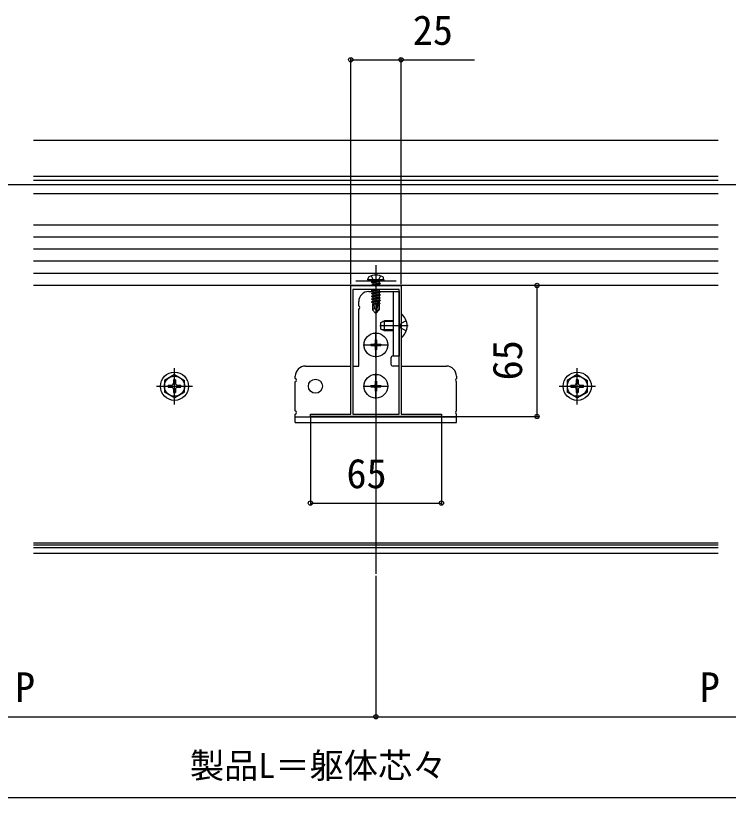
# Model space of a CAD drawing. Units: millimetres, scale not verified. Extents: x -875 to 875, y -1305 to 1298.
# Drawn here: x -81.9 to 272, y 205.6 to 593.5 of the extents above; entities that cross this region are included whole.
import ezdxf
from ezdxf.enums import TextEntityAlignment as Align

# ---------------------------------------------------------------- set-up
doc = ezdxf.new("R2010")
doc.units = ezdxf.units.MM
doc.header["$LTSCALE"] = 8
for name, color, linetype in [('0-3_YKK_11', 7, 'Continuous'), ('0-4_YKK_12', 2, 'Continuous'), ('0-5_YKK_13', 4, 'Continuous'), ('0-6_YKK_D', 6, 'Continuous')]:
    doc.layers.add(name, color=color, linetype=linetype)
doc.styles.add('ＭＳ ゴシック', font='')
doc.styles.get('ＭＳ ゴシック').set_extended_font_data('MS Gothic')

msp = doc.modelspace()

# ---------------------------------------------------------------- linework, layer by layer
at = {"layer": '0-3_YKK_11'}
for points in [[(129.5, 394.599), (64.5, 394.599), (64.5, 395.799), (71.542, 395.799), (71.725, 395.679), (72.275, 395.679), (72.458, 395.799), (84.5, 395.799), (84.5, 459.599), (96.542, 459.599), (96.725, 459.479), (97.275, 459.479), (97.458, 459.599), (109.5, 459.599), (109.5, 395.799), (121.542, 395.799), (121.725, 395.679), (122.275, 395.679), (122.458, 395.799), (129.5, 395.799)], [(85.5, 457.599), (85.5, 395.799), (108.5, 395.799), (108.5, 457.599)]]:
    msp.add_lwpolyline(points, close=True, dxfattribs=at)
at = {"layer": '0-4_YKK_12'}
for p, q in [((267, 531.6), (-73, 531.6)), ((267, 513.6), (-73, 513.6)), ((812.5, 509.6), (-844.939, 509.6)), ((267, 511.648), (-73, 511.648)), ((267, 505.1), (-73, 505.1)), ((97, 469.599), (97, 316.6)), ((267, 331.8), (-73, 331.8)), ((267, 330.8), (-73, 330.8)), ((267, 329.4), (-73, 329.4)), ((267, 326.6), (-73, 326.6))]:
    msp.add_line(p, q, dxfattribs=at)
at = {"layer": '0-5_YKK_13'}
for p, q in [((267, 505.1), (-73, 505.1)), ((267, 489.6), (-73, 489.6)), ((267, 489.6), (-73, 489.6)), ((267, 483.6), (-73, 483.6)), ((267, 477.6), (-73, 477.6)), ((267, 471.6), (-73, 471.6)), ((267, 465.6), (-73, 465.6)), ((97, 465.8), (97, 444.9)), ((87, 461.9), (107, 461.9)), ((93, 462.4), (93.141, 463.202)), ((101, 462.4), (93, 462.4)), ((93, 462.4), (93.088, 461.9)), ((100.912, 461.9), (93.088, 461.9)), ((94.9, 461.25), (98.5, 461.85)), ((98.5, 461.75), (94.9, 461.15)), ((98.5, 461.85), (95.45, 461.568)), ((95.45, 460.832), (98.5, 461.75)), ((95.45, 461.7), (95.45, 461.568)), ((98.5, 461.85), (98.5, 461.75)), ((98.55, 461.7), (98.55, 460.868)), ((101, 462.4), (100.859, 463.202)), ((101, 462.4), (100.912, 461.9)), ((267, 459.6), (-73, 459.6)), ((94.9, 461.25), (95.45, 461.568)), ((94.9, 461.25), (94.9, 461.15)), ((94.9, 461.25), (94.9, 461.15)), ((94.9, 461.15), (95.45, 460.832)), ((94.9, 459.85), (99.1, 460.55)), ((99.1, 460.45), (94.9, 459.75)), ((94.9, 459.85), (95.45, 460.168)), ((94.9, 459.85), (94.9, 459.75)), ((94.9, 459.75), (95.16, 459.6)), ((98.55, 460.868), (95.45, 460.168)), ((95.45, 460.832), (95.45, 460.168)), ((98.55, 460.132), (96.192, 459.6)), ((99.1, 460.55), (98.55, 460.868)), ((99.1, 460.45), (98.55, 460.132)), ((98.55, 460.132), (98.55, 459.6)), ((99.1, 460.55), (99.1, 460.45)), ((93.5, 456.599), (95.33, 456.599)), ((98.791, 457.599), (94.9, 456.95)), ((94.9, 457.05), (98.191, 457.599)), ((94.9, 457.05), (95.45, 457.368)), ((94.9, 457.05), (94.9, 456.95)), ((94.9, 456.95), (95.45, 456.632)), ((94.9, 455.65), (99.1, 456.35)), ((99.1, 456.25), (94.9, 455.55)), ((94.9, 455.65), (95.45, 455.968)), ((94.9, 455.65), (94.9, 455.55)), ((94.9, 455.55), (95.45, 455.232)), ((94.9, 454.25), (99.1, 454.95)), ((99.1, 454.85), (94.9, 454.15)), ((94.9, 454.25), (95.45, 454.568)), ((94.9, 454.25), (94.9, 454.15)), ((94.9, 454.15), (95.45, 453.832)), ((96.473, 457.599), (95.45, 457.368)), ((95.45, 457.599), (95.45, 457.368)), ((98.55, 456.668), (95.45, 455.968)), ((95.45, 456.632), (95.45, 455.968)), ((98.55, 455.268), (95.45, 454.568)), ((95.45, 455.232), (95.45, 454.568)), ((98.55, 453.868), (95.45, 453.168)), ((98.55, 457.332), (98.55, 456.668)), ((99.1, 456.35), (98.55, 456.668)), ((98.55, 456.599), (108.5, 456.599)), ((98.55, 455.932), (98.55, 455.268)), ((99.1, 454.95), (98.55, 455.268)), ((98.55, 454.532), (98.55, 453.868)), ((99.1, 453.55), (98.55, 453.868)), ((99.1, 456.35), (99.1, 456.25)), ((99.1, 454.95), (99.1, 454.85)), ((105.6, 456.599), (105.6, 424.599)), ((108.5, 456.599), (108.5, 424.599)), ((88.5, 449.465), (88.5, 451.599)), ((94.9, 452.85), (99.1, 453.55)), ((99.1, 453.45), (94.9, 452.75)), ((94.9, 452.85), (95.45, 453.168)), ((94.9, 452.85), (94.9, 452.75)), ((94.9, 452.75), (95.45, 452.432)), ((94.9, 451.45), (97.926, 451.954)), ((97.898, 451.85), (94.9, 451.35)), ((94.9, 451.45), (95.45, 451.768)), ((94.9, 451.45), (94.9, 451.35)), ((94.9, 451.35), (95.45, 451.032)), ((95.3, 450.3), (95.45, 450.368)), ((95.3, 450.3), (95.3, 447.45)), ((97.576, 450.3), (95.3, 450.3)), ((95.45, 453.832), (95.45, 453.168)), ((98.55, 452.468), (95.45, 451.768)), ((95.45, 452.432), (95.45, 451.768)), ((97.84, 451.572), (95.45, 451.032)), ((95.45, 451.032), (95.45, 450.368)), ((97.695, 450.875), (95.45, 450.368)), ((97.635, 450.583), (95.917, 450.3)), ((97.91, 451.907), (97, 447.522)), ((98.332, 452.023), (97.15, 446.324)), ((97.58, 450.316), (97.496, 450.3)), ((98.332, 452.022), (99.1, 452.15)), ((99.1, 452.05), (98.387, 451.931)), ((98.55, 451.068), (98.397, 451.033)), ((98.4, 451.852), (98.4, 447.574)), ((99, 450.808), (98.4, 450.709)), ((99, 450.592), (98.4, 450.476)), ((98.7, 450.3), (98.4, 450.3)), ((98.55, 453.132), (98.55, 452.468)), ((99.1, 452.15), (98.55, 452.468)), ((98.55, 451.732), (98.55, 451.068)), ((99, 450.808), (98.55, 451.068)), ((99, 450.592), (98.7, 450.419)), ((98.7, 450.419), (98.7, 447.45)), ((99, 450.808), (99, 450.592)), ((99.1, 453.55), (99.1, 453.45)), ((99.1, 452.15), (99.1, 452.05)), ((88.5, 419.599), (88.5, 447.733)), ((96.257, 448.253), (95.3, 447.45)), ((96.85, 445.9), (95.3, 447.45)), ((97, 447.522), (96.85, 445.9)), ((97, 447.522), (97, 445.9)), ((98.4, 447.574), (97.15, 446.324)), ((97.15, 445.9), (98.7, 447.45)), ((97.15, 446.324), (97.15, 445.9)), ((98.7, 447.45), (98.4, 447.574)), ((96.85, 445.9), (97.15, 445.9)), ((109.5, 445.499), (109.5, 433.699)), ((109.748, 445.499), (109.5, 445.499)), ((109.748, 433.699), (109.748, 445.499)), ((113, 439.599), (99, 439.599)), ((99.5, 441.299), (101.2, 442.099)), ((99.5, 437.899), (99.5, 441.299)), ((105.6, 441.666), (100.28, 441.666)), ((105.6, 442.099), (101.2, 442.099)), ((101.2, 437.099), (101.2, 442.099)), ((108.756, 439.599), (109.365, 440.744)), ((108.756, 439.599), (109.365, 438.454)), ((112.083, 442.099), (109.365, 440.744)), ((112.083, 437.099), (109.365, 438.454)), ((97, 423.8), (97, 436.4)), ((101.2, 437.099), (99.5, 437.899)), ((105.6, 437.532), (100.28, 437.532)), ((105.6, 437.099), (101.2, 437.099)), ((96.65, 432.6), (97.35, 432.6)), ((96.65, 432.6), (96.65, 430.95)), ((97.35, 432.6), (97.35, 430.95)), ((109.748, 433.699), (109.5, 433.699)), ((90.7, 430.1), (103.3, 430.1)), ((94.5, 430.45), (94.5, 429.75)), ((94.5, 430.45), (96.15, 430.45)), ((94.5, 429.75), (96.15, 429.75)), ((96.65, 429.25), (96.65, 427.6)), ((96.65, 427.6), (97.35, 427.6)), ((97.35, 429.25), (97.35, 427.6)), ((97.85, 430.45), (99.5, 430.45)), ((97.85, 429.75), (99.5, 429.75)), ((99.5, 430.45), (99.5, 429.75)), ((104.5, 423.599), (104.5, 420.599)), ((108.5, 424.599), (105.5, 424.599)), ((62, 419.599), (84.5, 419.599)), ((85.5, 419.599), (88.5, 419.599)), ((108.5, 419.599), (105.5, 419.599)), ((109.5, 419.599), (132, 419.599)), ((-3, 415.35), (-8, 412.463)), ((-3, 400.6), (-3, 418.6)), ((-3, 415.35), (2, 412.463)), ((97, 403.3), (97, 415.9)), ((197, 415.35), (192, 412.463)), ((197, 400.6), (197, 418.6)), ((197, 415.35), (202, 412.463)), ((-8, 412.463), (-8, 406.737)), ((-3.5, 412.75), (-3.5, 411.1)), ((-2.5, 412.75), (-3.5, 412.75)), ((-2.5, 412.75), (-2.5, 411.1)), ((2, 406.737), (2, 412.463)), ((57, 413.465), (57, 414.599)), ((57, 397.465), (57, 411.733)), ((96.65, 412.1), (97.35, 412.1)), ((96.65, 412.1), (96.65, 410.45)), ((97.35, 412.1), (97.35, 410.45)), ((137, 414.599), (137, 413.465)), ((137, 397.465), (137, 411.733)), ((192, 412.463), (192, 406.737)), ((196.5, 412.75), (196.5, 411.1)), ((197.5, 412.75), (196.5, 412.75)), ((197.5, 412.75), (197.5, 411.1)), ((202, 406.737), (202, 412.463)), ((-12, 409.6), (6, 409.6)), ((-6.15, 410.1), (-4.5, 410.1)), ((-6.15, 410.1), (-6.15, 409.1)), ((-6.15, 409.1), (-4.5, 409.1)), ((-3.5, 408.1), (-3.5, 406.45)), ((-2.5, 408.1), (-2.5, 406.45)), ((-1.5, 410.1), (0.15, 410.1)), ((-1.5, 409.1), (0.15, 409.1)), ((0.15, 409.1), (0.15, 410.1)), ((90.7, 409.6), (103.3, 409.6)), ((94.5, 409.95), (94.5, 409.25)), ((94.5, 409.95), (96.15, 409.95)), ((94.5, 409.25), (96.15, 409.25)), ((96.65, 408.75), (96.65, 407.1)), ((97.35, 408.75), (97.35, 407.1)), ((97.85, 409.95), (99.5, 409.95)), ((97.85, 409.25), (99.5, 409.25)), ((99.5, 409.95), (99.5, 409.25)), ((188, 409.6), (206, 409.6)), ((193.85, 410.1), (195.5, 410.1)), ((193.85, 410.1), (193.85, 409.1)), ((193.85, 409.1), (195.5, 409.1)), ((196.5, 408.1), (196.5, 406.45)), ((197.5, 408.1), (197.5, 406.45)), ((198.5, 410.1), (200.15, 410.1)), ((198.5, 409.1), (200.15, 409.1)), ((200.15, 409.1), (200.15, 410.1)), ((-3, 403.85), (-8, 406.737)), ((-3.5, 406.45), (-2.5, 406.45)), ((-3, 403.85), (2, 406.737)), ((96.65, 407.1), (97.35, 407.1)), ((197, 403.85), (192, 406.737)), ((196.5, 406.45), (197.5, 406.45)), ((197, 403.85), (202, 406.737)), ((57, 391.6), (57, 395.733)), ((137, 391.6), (137, 395.733)), ((57, 394.5), (137, 394.5)), ((57, 391.6), (137, 391.6))]:
    msp.add_line(p, q, dxfattribs=at)
for points in [[(94.7, 464.379), (95.855, 462.063), (97, 461.454)], [(99.3, 464.379), (98.145, 462.063), (97, 461.454)], [(99.011, 457.599), (98.55, 457.332), (95.45, 456.632)], [(99.1, 456.25), (98.55, 455.932), (95.45, 455.232)], [(99.1, 454.85), (98.55, 454.532), (95.45, 453.832)], [(99.1, 453.45), (98.55, 453.132), (95.45, 452.432)], [(97, 447.522), (96.257, 448.253), (96.1, 450.3)], [(99.1, 452.05), (98.55, 451.732), (98.4, 451.699)]]:
    msp.add_lwpolyline(points, dxfattribs=at)
for centre, radius in [((97, 430.1), 5.9), ((-3, 409.6), 7), ((97, 409.6), 5.9), ((197, 409.6), 7), ((-3, 409.6), 5), ((67, 409.6), 3.5), ((197, 409.6), 5)]:
    msp.add_circle(centre, radius, dxfattribs=at)
for centre, radius, start, end in [((94.028, 463.046), 0.9, 122.05588, 170), ((97, 458.3), 6.5, 57.94412, 122.05588), ((95.25, 461.7), 0.2, 0, 90), ((98.75, 461.7), 0.2, 90, 180), ((99.972, 463.046), 0.9, 10, 57.94412), ((93.5, 451.599), 5, 90, 180), ((98.152, 451.852), 0.248, 0, 167.19096), ((88, 448.599), 1, 300, 60), ((104.8, 439.599), 7.7, 309.98312, 50.01688), ((96.15, 430.95), 0.5, 270, 0), ((97.85, 430.95), 0.5, 180, 270), ((96.15, 429.25), 0.5, 0, 90), ((97.85, 429.25), 0.5, 90, 180), ((105.5, 423.599), 1, 90, 180), ((62, 414.599), 5, 90, 180), ((105.5, 420.599), 1, 180, 270), ((132, 414.599), 5, 0, 90), ((56.5, 412.599), 1, 300, 60), ((137.5, 412.599), 1, 120, 240), ((-4.5, 411.1), 1, 270, 0), ((-4.5, 408.1), 1, 0, 90), ((-1.5, 411.1), 1, 180, 270), ((-1.5, 408.1), 1, 90, 180), ((96.15, 410.45), 0.5, 270, 0), ((96.15, 408.75), 0.5, 0, 90), ((97.85, 410.45), 0.5, 180, 270), ((97.85, 408.75), 0.5, 90, 180), ((195.5, 411.1), 1, 270, 0), ((195.5, 408.1), 1, 0, 90), ((198.5, 411.1), 1, 180, 270), ((198.5, 408.1), 1, 90, 180), ((56.5, 396.599), 1, 300, 60), ((137.5, 396.599), 1, 120, 240)]:
    msp.add_arc(centre, radius, start, end, dxfattribs=at)
at = {"layer": '0-6_YKK_D'}
for p, q in [((84.5, 460.299), (84.5, 572.6)), ((109.5, 460.299), (109.5, 572.6)), ((177, 394.599), (177, 459.599)), ((64.5, 393.899), (64.5, 350.6)), ((129.5, 393.899), (129.5, 350.6)), ((130.2, 394.599), (178, 394.599)), ((64.5, 351.6), (129.5, 351.6)), ((97, 315.6), (97, 244.6)), ((97, 315.6), (97, 244.6)), ((-243, 245.6), (97, 245.6)), ((97, 245.6), (437, 245.6)), ((-583, 205.6), (777, 205.6))]:
    msp.add_line(p, q, dxfattribs=at)
msp.add_lwpolyline([(84.5, 571.6), (109.5, 571.6), (145.936, 571.6)], dxfattribs=at)
for centre in [(84.5, 571.6), (109.5, 571.6), (177, 459.599), (177, 394.599), (64.5, 351.6), (129.5, 351.6), (97, 245.6), (97, 245.6)]:
    msp.add_circle(centre, 1.075, dxfattribs=at)

# ---------------------------------------------------------------- texts
at = {"layer": '0-6_YKK_D', "style": 'ＭＳ ゴシック'}
for s, height, p in [('25', 14.66, (115.323, 574.6)), ('65', 14.66, (82.398, 354.6)), ('P', 14.66, (-82.205, 248.6)), ('P', 14.66, (257.795, 248.6)), ('製品L＝躯体芯々', 12.46, (4.611, 211.401))]:
    msp.add_text(s, height=height, dxfattribs=at).set_placement(p, align=Align.BOTTOM_LEFT)
msp.add_text('65', height=14.66, rotation=90, dxfattribs=at).set_placement((174, 412.496), align=Align.BOTTOM_LEFT)

doc.saveas('drawing.dxf')
